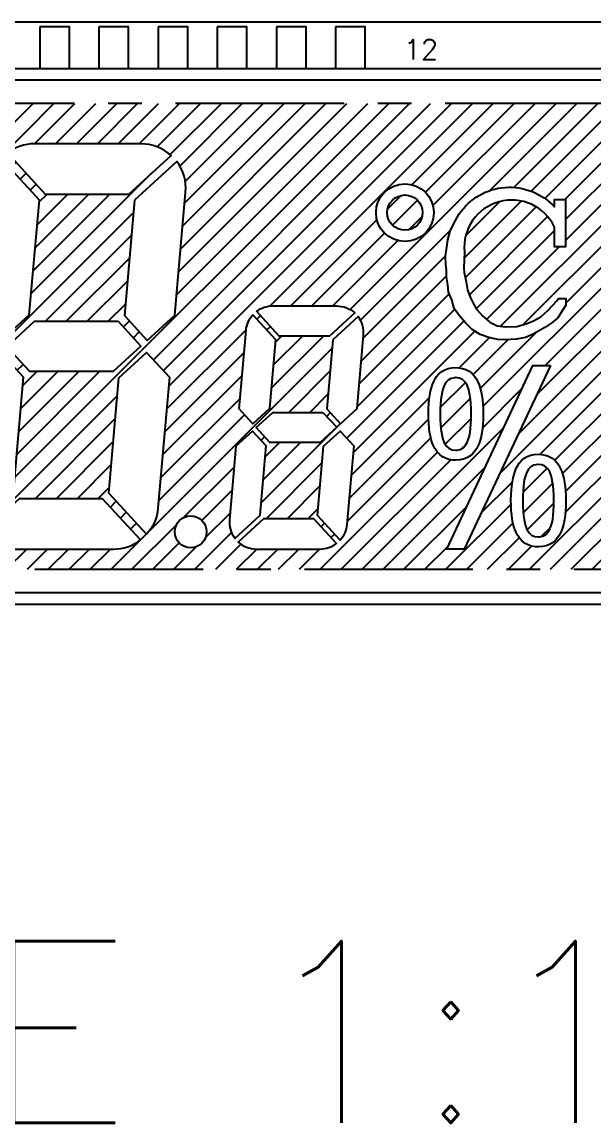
# Model space of a CAD drawing. Header units: millimetres. Extents: x 506 to 944, y -43 to 42.
# Drawn here: x 923.87 to 932.35, y -11.29 to 5.05 of the extents above; entities that cross this region are included whole.
import ezdxf
from ezdxf.enums import TextEntityAlignment as Align

# ---------------------------------------------------------------- set-up
doc = ezdxf.new("R2010")
doc.units = ezdxf.units.MM
doc.linetypes.add('CENTER', pattern=[2, 1.25, -0.25, 0.25, -0.25])
for name, color, linetype in [('DIM', 3, 'Continuous'), ('DWG', 7, 'Continuous'), ('SPEC', 2, 'Continuous')]:
    doc.layers.add(name, color=color, linetype=linetype)
doc.styles.add('romans', font='romans.shx')

# ---------------------------------------------------------------- blocks, each defined once
blk = doc.blocks.new('DWG')
at = {"layer": 'DWG'}
for points in [[(25.6345061028569, 19.7691124972078, 0.163400656128466), (24.47579569764002, 19.38005671462471), (26.09856709150517, 17.6091124972078), (29.68357681987209, 17.6091124972078), (31.49965630473025, 19.27324274367643, 0.18588348551804), (30.21192456205517, 19.76911249720803)], [(25.83314725025321, 17.36590002246629), (25.39995870895427, 12.41453233845959), (24.20922798386891, 11.32342865520445), (23.22976496704405, 12.39232497194931), (23.72181228252111, 18.01645152328342, -0.1634006561283721), (24.21037585638805, 19.136844239883)], [(29.92678929461408, 17.34369265595632), (29.49360075331424, 12.39232497194962), (30.47306377014002, 11.32342865520445), (31.66379449522401, 12.41453233845959), (32.12461838239096, 17.68177347113229, 0.1858834855176897), (31.74286877947179, 19.00782290242478)], [(43.34299892125046, 15.32938539954628), (43.38462068915896, 15.65125213892966), (43.48126198832006, 16.01732908495651), (43.63934679900149, 16.34687693019228), (43.86720368134775, 16.76280500206806, -0.4815460265106839), (47.95919418384437, 17.06128593666645), (47.95919418384392, 17.38010252374286), (48.42825443395441, 17.38010252374275), (48.42825443395441, 15.3496914137809), (47.95620103879355, 15.34969141378079), (47.95620103879355, 16.19349074543939, 0.8409474853924049), (44.09726027671104, 15.12656192006276), (44.06591333793585, 14.44935897347946), (44.08590669149817, 14.23793713440321), (44.16490251224786, 13.84790941023905), (44.23119238571189, 13.48582679808035), (44.35238220005886, 13.15455285311717), (44.47778791992005, 12.90085160028596), (44.60968054412524, 12.66543815277672), (44.88877938464702, 12.36215845812913), (45.17624082422935, 12.10812276733557), (45.5038131623578, 11.95770689778684), (45.87149639903282, 11.904225699725), (45.87818154879051, 11.904225699725), (46.34279945695243, 11.92428114899818), (46.74390844241589, 12.03458612000068), (47.05081794518992, 12.16759115817152), (47.37880840660227, 12.33785540569343), (47.68866581583825, 12.61982486099251), (48.05150155156707, 13.00662168053694), (48.13681282689186, 13.12242969459081), (48.43931827439565, 13.12242969459092), (48.43931827439565, 12.84020439991266), (48.3221347349031, 12.63627149327138), (48.10007763417661, 12.29570316515779), (47.84719318013777, 12.08480475968284), (47.54470778247878, 11.87802686407034), (47.04211827275867, 11.58933889752271), (46.71935693172327, 11.45765076597232), (46.32569384268254, 11.37902028451961), (45.83034823691469, 11.35608528762148), (45.52526574828926, 11.359360451208), (45.13443267317098, 11.44514318178918), (44.76373578765606, 11.57947357369338), (44.42885080672795, 11.79984782408556), (44.13360931302122, 12.07505893506507), (43.86277814517143, 12.39363498228559), (43.65502251398448, 12.69658318812392), (43.54506428334435, 13.07412690732681), (43.41136128819016, 13.39501409569758), (43.38253759314193, 13.71814211787253), (43.32656620665921, 14.0543553635961), (43.31993954854215, 14.3607070840259), (43.29370077747535, 14.57180022895821), (43.28382484411213, 14.94654975758138)], [(35.169659550304, 12.57567902765803, -0.1634006561279193), (35.86488579343404, 12.80911249720779), (38.611336868953, 12.80911249720779, -0.1858834855181981), (39.38397591455805, 12.511590645089), (38.29432822364424, 11.51311249720803), (36.14332238662337, 11.51311249720803)], [(35.9840704818721, 11.36718501236291), (35.72415735709319, 8.396364401958806), (35.00971892204234, 7.741702192005818), (34.42204111194678, 8.383039982052708), (34.7172695012332, 11.75751591285322, -0.1634006561283418), (35.0104076455541, 12.42975154281299)], [(38.44025570848908, 11.35386059245695), (38.18034258370926, 8.383039982052821), (38.76802039380527, 7.741702192005818), (39.48245882885521, 8.396364401958806), (39.7589531611552, 11.5567090815625, 0.1858834855178071), (39.52990339940425, 12.35233874033804)], [(22.99628989227585, 9.723692655956114), (22.53546600510936, 4.456451523283448, 0.1858834855183375), (22.91721560802807, 3.130402091990931), (24.73329509288578, 4.794532338459447), (25.16648363418608, 9.745900022466088), (24.18702061735894, 10.8147963392112)], [(31.43031942045627, 9.74590002246643), (30.93827210498011, 4.121773471132428, -0.1634006561283769), (30.44970853111181, 3.001380754532704), (28.82693713724711, 4.772324971949502), (29.26012567854605, 9.723692655956114), (30.45085640363004, 10.8147963392112)], [(34.00546173478597, 3.621515912853226, 0.1858834855178121), (34.23451149653783, 2.825886254077602), (35.3241591874521, 3.824364401958832), (35.58407231223191, 6.795185012362793), (34.99639450213635, 7.436522802409939), (34.28195606708596, 6.781860592456781)], [(39.04714539470797, 3.42070908156262, -0.1634006561283418), (38.75400725038799, 2.748473451602791), (37.78034441406908, 3.811039982052819), (38.04025753884798, 6.781860592456781), (38.75469597389929, 7.436522802409939), (39.34237378399393, 6.795185012363021)], [(24.97650756762823, 4.529112497207791), (23.16042808277007, 2.864982250739217, 0.1858834855180738), (24.44815982544606, 2.369112497207794), (29.02557828464296, 2.369112497207794, 0.16340065612822), (30.1842886898603, 2.758168279790993), (28.56151729599605, 4.529112497207791)], [(35.47008667229693, 3.665112497207815), (34.38043898138312, 2.666634349326728, 0.1858834855181197), (35.15307802698817, 2.369112497207794), (37.89952910250622, 2.369112497207794, 0.1634006561284133), (38.59475534563717, 2.602545966757788), (37.62109250931826, 3.665112497207815)]]:
    blk.add_lwpolyline(points, format="xyb", close=True, dxfattribs=at)
for points in [[(29.22818091206318, 12.14911249720791), (30.20764392888805, 11.08021618046291), (29.01691320380496, 9.989112497207685), (25.43190347543714, 9.989112497207685), (24.45244045861091, 11.05800881395291), (25.6431711836949, 12.14911249720791)], [(43.38980645304639, 10.11673486823489), (43.54580354659208, 10.14895165929349), (43.7170612253766, 10.16082100336698), (43.85101525135667, 10.15403852103927), (44.01040358606724, 10.12690859172645), (44.15622695612126, 10.07773559484812), (44.29018098210122, 10.00821515098491), (44.40887442284281, 9.918347260138006), (44.51569851951024, 9.804740681142249), (44.60726203093941, 9.672482275743818), (44.61574013384984, 9.657221690505736), (44.67508685422024, 9.541919490928336), (44.72595547168146, 9.414747947276823), (44.77173722739622, 9.274011438968415), (44.80904088020031, 9.119709966004137), (44.83956205067625, 8.955234769548184), (44.86499635940754, 8.777194608435678), (44.88195256522727, 8.587285103248774), (44.89212628871951, 8.38381063340583), (44.8955175298837, 8.16846681948877), (44.8955175298837, 8.146423751922242), (44.89212628871951, 7.929384317423484), (44.88025694464534, 7.727605468162636), (44.86330073882527, 7.537695962976073), (44.83786643009455, 7.361351422445097), (44.80564963903646, 7.1968762259892), (44.76665036564987, 7.045965994188492), (44.72256423051726, 6.906925106462296), (44.669999992474, 6.78144918339305), (44.6106532721036, 6.669538224979675), (44.54282844882277, 6.567800990057862), (44.43939559331898, 6.450803169898137), (44.32409339374169, 6.35415279672273), (44.19353060892547, 6.279545491114021), (44.05109848003565, 6.226981253071273), (43.89340576590757, 6.194764462012671), (43.72214808712283, 6.184590738520541), (43.58988968172537, 6.189677600266833), (43.42880572643242, 6.216807529579143), (43.28298235637908, 6.265980526457525), (43.14902833039901, 6.333805349738412), (43.03033488965684, 6.425368861168096), (42.92351079298942, 6.537279819581073), (42.83194728156036, 6.669538224979675), (42.82346917864993, 6.684798810218041), (42.76581807886123, 6.798405389213627), (42.71325384081888, 6.925576932865141), (42.66916770568605, 7.066313441172923), (42.63016843229946, 7.218919293555217), (42.59964726182272, 7.383394490011909), (42.5759085736745, 7.561434651124131), (42.55895236785432, 7.753039776893132), (42.54708302378015, 7.956514246735793), (42.54369178261663, 8.173553681234722), (42.54369178261663, 8.200683610547372), (42.54877864436207, 8.414331803882163), (42.56064798843602, 8.61611065314301), (42.57760419425699, 8.806020158329858), (42.60303850298692, 8.98236469886055), (42.63525529404558, 9.145144274734804), (42.67425456743217, 9.296054506535285), (42.7200363231467, 9.435095394261026), (42.77260056118917, 9.56226693791254), (42.83194728156036, 9.674177896326484), (42.89807648425926, 9.775915131247785), (42.99981371918068, 9.892912951407055), (43.11681153934035, 9.98956332458286), (43.24567870357419, 10.06417063019185)], [(47.78098705259526, 10.25125927456278), (44.08824344198217, 2.369112497207624), (43.33143607299235, 2.369112497207965), (47.02417968360692, 10.25125927456313)], [(43.20667943018759, 9.352009985741773), (43.16428891563669, 9.236707786163862), (43.13037650399633, 9.104449380766226), (43.10155095410198, 8.953539148965632), (43.07950788653557, 8.783977090763386), (43.06424730129731, 8.59576320615875), (43.05407357780564, 8.390593115734276), (43.05068233664133, 8.16846681948877), (43.05068233664133, 8.148119372504567), (43.05407357780564, 7.924297455677475), (43.06424730129731, 7.720822985834531), (43.08120350711806, 7.534304721811765), (43.10324657468368, 7.366438284191389), (43.13207212457871, 7.218919293555217), (43.16768015680088, 7.088356508739224), (43.20837505076929, 6.976445550325792), (43.22872249775412, 6.930663794611092), (43.31859038860125, 6.789927286303026), (43.4305013470148, 6.689885671963879), (43.56275975241238, 6.630538951592627), (43.7170612253766, 6.610191504608252), (43.76114736050943, 6.611887125190862), (43.91036197172787, 6.642408295666854), (44.03753351537966, 6.71362436011222), (44.14266199146482, 6.825535318525311), (44.22574739998402, 6.976445550325792), (44.23083426173014, 6.984923653235711), (44.27152915569854, 7.098530232231525), (44.30544156733902, 7.230788637629104), (44.33426711723348, 7.380003248847487), (44.35631018479967, 7.549565307049733), (44.37157077003792, 7.737779191654766), (44.38004887294846, 7.942949282079582), (44.3834401141122, 8.16846681948877), (44.3834401141122, 8.190509887055299), (44.38004887294846, 8.412636183300009), (44.36987514945622, 8.61611065314301), (44.35461456421785, 8.80262891716589), (44.33087587606963, 8.968799734203998), (44.30205032617528, 9.118014345422267), (44.26813791453492, 9.250272750820415), (44.22574739998402, 9.362183709234017), (44.20539995299964, 9.407965464948376), (44.11553206215228, 9.548701973256442), (44.00362110373931, 9.648743587595987), (43.87136269834116, 9.708090307966444), (43.7170612253766, 9.728437754950761), (43.6763663314083, 9.726742134369289), (43.52715172018998, 9.696220963892443), (43.40167579712056, 9.62500489944793), (43.29485170045245, 9.514789561616027), (43.21007067135133, 9.362183709234017)], [(38.02109067895799, 8.237112497207931), (38.608768489054, 7.595774707160928), (37.89433005400406, 6.941112497207683), (35.74332421698318, 6.941112497207683), (35.15564640688717, 7.582450287254915), (35.87008484193802, 8.237112497207931)], [(46.09597063003821, 4.690352465953055), (46.10783997411249, 4.892131315213902), (46.12479617993324, 5.082040820400465), (46.15023048866317, 5.258385360931442), (46.18244727972137, 5.421164936805695), (46.22144655310854, 5.572075168605892), (46.26722830882295, 5.711116056331633), (46.31979254686541, 5.838287599983431), (46.37913926723661, 5.950198558396863), (46.44526846993563, 6.051935793318222), (46.54700570485682, 6.168933613477947), (46.66400352501671, 6.265583986653752), (46.79287068925055, 6.34019129226246), (46.93699843872264, 6.392755530305266), (47.09299553226913, 6.424972321363924), (47.26425321105307, 6.436841665437811), (47.39820723703303, 6.430059183109876), (47.55759557174292, 6.402929253797396), (47.70341894179694, 6.353756256919013), (47.83737296777701, 6.284235813055517), (47.95606640851906, 6.194367922208613), (48.06289050518603, 6.080761343212856), (48.15445401661577, 5.948502937814766), (48.16293211952552, 5.933242352576684), (48.22227883989649, 5.817940152999284), (48.27314745735782, 5.69076860934743), (48.31892921307235, 5.550032101039363), (48.35623286587656, 5.395730628075086), (48.3867540363533, 5.231255431618791), (48.41218834508345, 5.053215270506342), (48.42914455090352, 4.863305765319723), (48.43931827439565, 4.659831295476266), (48.44270951556007, 4.444487481559321), (48.44270951556007, 4.422444413993134), (48.43931827439565, 4.205404979494432), (48.4274489303217, 4.003626130233584), (48.41049272450141, 3.813716625046681), (48.38505841577069, 3.637372084515988), (48.35284162471282, 3.47289688805958), (48.31384235132623, 3.32198665625944), (48.26975621619351, 3.182945768533187), (48.21719197815048, 3.057469845463999), (48.15784525778008, 2.945558887050055), (48.09002043449902, 2.843821652128469), (47.98658757899534, 2.726823831968744), (47.87128537941794, 2.630173458793678), (47.74072259460161, 2.555566153184685), (47.59829046571213, 2.50300191514188), (47.44059775158382, 2.470785124083221), (47.2693400727992, 2.460611400591489), (47.13708166740093, 2.46569826233727), (46.97599771210866, 2.492828191650034), (46.83017434205465, 2.542001188528417), (46.69622031607457, 2.609826011809304), (46.57752687533298, 2.701389523238532), (46.47070277866567, 2.813300481651964), (46.37913926723661, 2.945558887050055), (46.37066116432607, 2.960819472288478), (46.31301006453759, 3.074426051284235), (46.26044582649502, 3.201597594935748), (46.2163596913623, 3.342334103243815), (46.17736041797571, 3.494939955626108), (46.14683924749886, 3.659415152082516), (46.12310055935086, 3.837455313195022), (46.10614435353045, 4.029060438963739), (46.09427500945651, 4.232534908806457), (46.0908837682922, 4.449574343305613), (46.0908837682922, 4.47670427261798)], [(46.75387141586396, 5.628030647812665), (46.71148090131305, 5.512728448234469), (46.67756848967269, 5.380470042837175), (46.64874293977834, 5.229559811036466), (46.62669987221193, 5.059997752834278), (46.61143928697345, 4.871783868229642), (46.60126556348121, 4.666613777804884), (46.59787432231781, 4.444487481559321), (46.59787432231781, 4.424140034575004), (46.60126556348121, 4.200318117748139), (46.61143928697345, 3.996843647905138), (46.62839549279443, 3.810325383882258), (46.65043856036016, 3.642458946262281), (46.67926411025508, 3.494939955626108), (46.71487214247736, 3.364377170809831), (46.75556703644577, 3.25246621239674), (46.77591448343026, 3.206684456682041), (46.86578237427761, 3.065947948373918), (46.97769333269093, 2.965906334034429), (47.10995173808863, 2.906559613663518), (47.26425321105307, 2.886212166679144), (47.30833934618579, 2.887907787261469), (47.45755395740355, 2.918428957737746), (47.58472550105603, 2.989645022182771), (47.68985397714107, 3.10155598059626), (47.77293938566038, 3.25246621239674), (47.7780262474065, 3.260944315306659), (47.81872114137491, 3.374550894302416), (47.85263355301538, 3.506809299699768), (47.88145910290973, 3.656023910918037), (47.90350217047603, 3.825585969120624), (47.9187627557144, 4.013799853725317), (47.92724085862426, 4.218969944150473), (47.93063209978868, 4.444487481559321), (47.93063209978868, 4.46653054912619), (47.92724085862426, 4.688656845370559), (47.91706713513258, 4.892131315213902), (47.90180654989422, 5.078649579236782), (47.87806786174542, 5.244820396274548), (47.84924231185175, 5.394035007492931), (47.81532990021128, 5.526293412891306), (47.77293938566038, 5.638204371304454), (47.75259193867589, 5.683986127019324), (47.66272404782853, 5.824722635326935), (47.55081308941499, 5.924764249666822), (47.41855468401764, 5.984110970036994), (47.26425321105307, 6.004458417021254), (47.22355831708467, 6.002762796439896), (47.07434370586634, 5.972241625963392), (46.94886778279681, 5.901025561518537), (46.84204368612859, 5.790810223686918), (46.75726265702747, 5.638204371304454)]]:
    blk.add_lwpolyline(points, close=True, dxfattribs=at)
for centre, radius in [((41.53825699953177, 16.81429158455117), 1.239999955400563), ((41.53825699953177, 16.81429158455117), 0.757777750522615), ((32.34318826787421, 3.104822852626), 0.6839999999999999)]:
    blk.add_circle(centre, radius, dxfattribs=at)

msp = doc.modelspace()

# ---------------------------------------------------------------- hatches: boundary and pattern name
at = {"layer": 'DIM'}
h = msp.add_hatch(dxfattribs=at)
h.set_pattern_fill('ANSI31', color=4, scale=0.06912062405595161, style=0)
h.set_pattern_definition([(45, (732.9637473972089, 1.163819329656292), (-0.1551802268176448, 0.1551802268176448), [])])
edge = h.paths.add_edge_path()
edge.add_line((916.0564850867504, -3.069380722414621), (932.6454348601787, -3.069380722414621))
edge.add_arc((932.6454348587787, -2.723777600734792), 0.3456031216798294, 270.0000002321077, 359.9999997678875)
edge.add_line((932.9910379804585, -2.723777602134874), (932.9910379804585, 3.497078562900811))
edge.add_arc((932.6454348587787, 3.497078561500729), 0.345603121679801, 2.321124280991657e-07, 89.99999976789229)
edge.add_line((932.6454348601787, 3.842681683180558), (916.0564850867504, 3.842681683180558))
edge.add_arc((916.0564850881505, 3.497078561500729), 0.3456031216798294, 90.00000023210771, 179.9999997678876)
edge.add_line((915.7108819664707, 3.497078562900811), (915.7108819664707, -2.723777602134874))
edge.add_arc((916.0564850881505, -2.723777600734792), 0.345603121679801, 180.0000002321124, 269.9999997678923)
edge = h.paths.add_edge_path(flags=16)
edge.add_arc((927.5874937247391, 0.4409490496521334), 0.3981347945631064, 90.00000000003268, 127.12062100883949, ccw=False)
edge.add_line((927.5874937247389, 0.8390838442152138), (928.536675786134, 0.8390838442152138))
edge.add_arc((928.5366757861342, 0.44094904965334), 0.3981347945618738, 47.879378991096075, 90.00000000003268, ccw=False)
edge.add_line((928.8037022511451, 0.7362593637715467), (928.4271166091596, 0.3911822003327288))
edge.add_line((928.4271166091596, 0.3911822003327288), (927.6837222801452, 0.3911822003327288))
edge.add_line((927.6837222801452, 0.3911822003327288), (927.3472213658127, 0.758408508761085))
edge = h.paths.add_edge_path(flags=16)
edge.add_line((928.4775496032565, 0.3361442451402628), (928.387722816331, -0.6905806276068209))
edge.add_line((928.387722816331, -0.6905806276068209), (928.5908261012194, -0.9122289690003895))
edge.add_line((928.5908261012194, -0.9122289690003895), (928.8377382536204, -0.685975666511395))
edge.add_line((928.8377382536204, -0.685975666511395), (928.933295557603, 0.4062493159191747))
edge.add_arc((928.5366757861339, 0.4409490496530946), 0.3981347945625937, 354.9999999999811, 397.1206210088275)
edge.add_line((928.8541352452424, 0.6812214085791206), (928.4775496032565, 0.3361442451402628))
edge = h.paths.add_edge_path(flags=16)
edge.add_arc((928.2906728010107, -2.370877936943478), 0.3981347945620969, 317.8793789911492, 355.0000000000474, ccw=False)
edge.add_line((928.5859831151294, -2.637904401954241), (928.2494822007972, -2.270678093525875))
edge.add_line((928.2494822007972, -2.270678093525875), (928.3393089877223, -1.243953220778851))
edge.add_line((928.3393089877223, -1.243953220778851), (928.5862211401239, -1.017699918289797))
edge.add_line((928.5862211401239, -1.017699918289797), (928.7893244250117, -1.239348259683336))
edge.add_line((928.7893244250117, -1.239348259683336), (928.6872925724794, -2.405577670676895))
edge = h.paths.add_edge_path(flags=16)
edge.add_arc((921.6939371131647, 2.580923570425523), 0.6635579909368094, 47.879378991103295, 90.00000000000978, ccw=False)
edge.add_line((922.1389812215164, 3.073107427289577), (921.5113384848734, 2.497978821558056))
edge.add_line((921.5113384848734, 2.497978821558056), (920.2723479365164, 2.497978821558056))
edge.add_line((920.2723479365164, 2.497978821558056), (919.711513079296, 3.110022668938735))
edge.add_arc((920.1119670108393, 2.580923570425987), 0.6635579909363681, 89.99999999998039, 127.12062100890569, ccw=False)
edge.add_line((920.1119670108395, 3.244481561362332), (921.6939371131646, 3.244481561362332))
h.paths.add_polyline_path([(921.3539522381719, 0.6109857848306142), (921.6924577129854, 0.2415718825080022), (921.2809374589837, -0.1355169549737409), (920.0419469106264, -0.1355169549737409), (919.7034414358127, 0.2338969473489492), (920.114961689815, 0.6109857848306142)], flags=16)
edge = h.paths.add_edge_path(flags=16)
edge.add_line((919.884560663925, -2.022509991701183), (919.256917927282, -2.597638597432645))
edge.add_arc((919.7019620356341, -2.105454740567531), 0.663557990937918, 227.8793789911356, 269.9999999999706)
edge.add_line((919.7019620356338, -2.769012731505459), (921.2839321379588, -2.769012731505459))
edge.add_arc((921.2839321379588, -2.1054547405684), 0.663557990937059, 270, 307.1206210088862)
edge.add_line((921.6843860695024, -2.634553839081823), (921.1235512122819, -2.022509991701183))
edge.add_line((921.1235512122819, -2.022509991701183), (919.884560663925, -2.022509991701183))
edge = h.paths.add_edge_path(flags=16)
edge.add_line((919.20019125649, -0.2272468802944418), (919.0409290831861, -2.047621851012002))
edge.add_arc((919.701962035634, -2.105454740568869), 0.6635579909370434, 174.9999999999476, 217.120621008829)
edge.add_line((919.1728629371202, -2.505908672111895), (919.8005056737632, -1.930780066380453))
edge.add_line((919.8005056737632, -1.930780066380453), (919.9502169853055, -0.2195719451353986))
edge.add_line((919.9502169853055, -0.2195719451353986), (919.6117115104922, 0.1498419571872525))
edge.add_line((919.6117115104922, 0.1498419571872525), (919.20019125649, -0.2272468802944418))
edge = h.paths.add_edge_path(flags=0)
edge.add_arc((917.2390182290442, -2.164483639234875), 0.4811526326009248, 221.2173545533336, 244.6922528720801)
edge.add_arc((917.2082999652278, -2.229445893113993), 0.4092937002337594, 244.6922528720574, 295.3077471279402)
edge.add_arc((917.1775817014094, -2.164483639232345), 0.4811526326040841, 295.3077471279972, 318.7826454466057)
edge.add_arc((917.1296523830484, -2.122499042527754), 0.5448701805716119, 318.7826454465407, 340.0572924778429)
edge.add_arc((917.0545136617857, -2.095235841392541), 0.6248020863986289, 340.057292478155, 355.0413477809053)
edge.add_arc((914.509734452156, -2.989265106494482), 3.276746352520347, 14.85412625096747, 34.45547626693372)
edge.add_arc((919.9181927731009, -3.011944761053919), 3.293468000767156, 145.2651567523465, 164.8195887367186)
edge.add_arc((917.3620862686487, -2.095235841269274), 0.6248020864209528, 184.984242263769, 199.9427075331721)
edge.add_arc((917.2869475474088, -2.122499042526176), 0.5448701805738929, 199.9427075222976, 221.2173545534785)
edge = h.paths.add_edge_path(flags=0)
edge.add_arc((917.2082443593247, -2.174134523119246), 0.399300131025814, 152.9137770803244, 355.9132179191973)
edge.add_arc((917.2543684213363, -3.747691932140799), 1.584724673656881, 77.16042233780425, 89.38854474530895)
edge.add_arc((917.225255440639, -1.677509792046588), 0.4877241522613288, 220.2008866006637, 275.4148442038295, ccw=False)
edge = h.paths.add_edge_path(flags=16)
edge.add_arc((917.2390182290433, -2.164483639236529), 0.535181304081427, 221.2173545532824, 244.6922528721015)
edge.add_arc((917.2082999652279, -2.229445893114592), 0.4633223717156625, 244.6922528720262, 295.3077471279738)
edge.add_arc((917.1775817014124, -2.164483639235886), 0.535181304082078, 295.30774712788, 318.7826454466899)
edge.add_arc((917.129652383046, -2.122499042525937), 0.5988988520571761, 318.7826454465732, 340.0572924777596)
edge.add_arc((917.0545136617781, -2.095235841380375), 0.6788307578926569, 340.0572924773862, 355.8439193156289)
edge.add_arc((914.5125434369127, -2.987828139795937), 3.327668585998861, 14.68171207019421, 35.77976953204681)
edge.add_arc((919.9159604503596, -3.012620145999123), 3.345568846778224, 143.9172255522542, 164.95746972)
edge.add_arc((917.3620862686726, -2.095235841399474), 0.6788307578812244, 184.1468954076742, 199.9427075212489)
edge.add_arc((917.2869475474063, -2.122499042527813), 0.5988988520532236, 199.9427075221867, 221.2173545535212)
edge = h.paths.add_edge_path(flags=0)
edge.add_line((916.9991319121935, 1.332521091881471), (916.9991319121905, 0.4254813734199274))
edge.add_arc((917.1180698328976, 0.1565945188115861), 0.2940176347828564, 113.8614577413261, 426.4498598930141)
edge.add_line((917.2355450035948, 0.4261236523630503), (917.2355450035917, 1.332521091881471))
edge.add_line((917.2355450035917, 1.332521091881471), (916.9991319121935, 1.332521091881471))
edge = h.paths.add_edge_path(flags=0)
edge.add_line((917.345261692141, 1.485499733338784), (917.3431225006976, 1.500367949776819))
edge.add_line((917.3431225006976, 1.500367949776819), (917.3395679032197, 1.515068539146417))
edge.add_line((917.3395679032197, 1.515068539146417), (917.3346144151602, 1.529517053650433))
edge.add_line((917.3346144151602, 1.529517053650433), (917.3282859161965, 1.543628620367229))
edge.add_line((917.3282859161965, 1.543628620367229), (917.3206141909701, 1.557318268012084))
edge.add_line((917.3206141909701, 1.557318268012084), (917.3116393876493, 1.570501507746571))
edge.add_line((917.3116393876493, 1.570501507746571), (917.3014103118392, 1.583095108321922))
edge.add_line((917.3014103118392, 1.583095108321922), (917.2899845127895, 1.595017985970719))
edge.add_line((917.2899845127895, 1.595017985970719), (917.2774281556501, 1.60619213076454))
edge.add_line((917.2774281556501, 1.60619213076454), (917.2638157000224, 1.616543505982037))
edge.add_line((917.2638157000224, 1.616543505982037), (917.2492294189547, 1.626002877465289))
edge.add_line((917.2492294189547, 1.626002877465289), (917.2337587961364, 1.634506549246893))
edge.add_line((917.2337587961364, 1.634506549246893), (917.2174998358312, 1.641996996842172))
edge.add_line((917.2174998358312, 1.641996996842172), (917.2005543136628, 1.648423399512519))
edge.add_line((917.2005543136628, 1.648423399512519), (917.1830289892563, 1.653742078202798))
edge.add_line((917.1830289892563, 1.653742078202798), (917.1650347953577, 1.657916847944749))
edge.add_line((917.1650347953577, 1.657916847944749), (917.1466860130905, 1.6609192934794))
edge.add_line((917.1466860130905, 1.6609192934794), (917.1280994393427, 1.662728975728156))
edge.add_line((917.1280994393427, 1.662728975728156), (917.1093935499076, 1.663333575082625))
edge.add_line((917.1093935499076, 1.663333575082625), (917.0906876604722, 1.662728975728156))
edge.add_line((917.0906876604722, 1.662728975728156), (917.0721010867247, 1.6609192934794))
edge.add_line((917.0721010867247, 1.6609192934794), (917.0537523044577, 1.657916847944749))
edge.add_line((917.0537523044577, 1.657916847944749), (917.0357581105591, 1.653742078202759))
edge.add_line((917.0357581105591, 1.653742078202759), (917.0182327861526, 1.648423399512519))
edge.add_line((917.0182327861526, 1.648423399512519), (917.0012872639837, 1.641996996842114))
edge.add_line((917.0012872639837, 1.641996996842114), (916.9850283036786, 1.634506549246864))
edge.add_line((916.9850283036786, 1.634506549246864), (916.9695576808596, 1.626002877464758))
edge.add_line((916.9695576808596, 1.626002877464758), (916.9549713997935, 1.616543505982557))
edge.add_line((916.9549713997935, 1.616543505982557), (916.941358944165, 1.606192130764579))
edge.add_line((916.941358944165, 1.606192130764579), (916.9288025870259, 1.595017985970649))
edge.add_line((916.9288025870259, 1.595017985970649), (916.9173767879757, 1.583095108321539))
edge.add_line((916.9173767879757, 1.583095108321539), (916.9071477121661, 1.570501507746886))
edge.add_line((916.9071477121661, 1.570501507746886), (916.8981729088445, 1.557318268010984))
edge.add_line((916.8981729088445, 1.557318268010984), (916.8905011836192, 1.543628620368201))
edge.add_line((916.8905011836192, 1.543628620368201), (916.8841726846551, 1.529517053650462))
edge.add_line((916.8841726846551, 1.529517053650462), (916.8792191965953, 1.515068539146319))
edge.add_line((916.8792191965953, 1.515068539146319), (916.8756645991175, 1.500367949776819))
edge.add_line((916.8756645991175, 1.500367949776819), (916.8735254076742, 1.485499733338715))
edge.add_line((916.8735254076742, 1.485499733338715), (916.8727994661557, 1.470300400391729))
edge.add_line((916.8727994661557, 1.470300400391729), (916.8727994661529, 0.4561764422502783))
edge.add_arc((917.1203685372468, 0.1335219365848003), 0.4066895314469685, 127.4986097012357, 416.3051348892589)
edge.add_line((917.3459876336593, 0.4718891902050313), (917.3459876336597, 1.470300400391827))
edge.add_line((917.3459876336597, 1.470300400391827), (917.345261692141, 1.485499733338784))
h.paths.add_polyline_path([(917.4716393798494, 3.243517919517982), (917.0577855565599, 2.79007902141162), (917.0577855565599, 2.282160938146796), (916.9366263070183, 2.282160938146796), (916.9366263070183, 2.790006719905268), (916.5227544083522, 3.243517919517982)], flags=16)
h.paths.add_polyline_path([(916.6218978491602, 3.186092447968529), (916.9366263070183, 2.838087221737069), (916.9366263070183, 3.186092447968529)], flags=0)
edge = h.paths.add_edge_path(flags=16)
edge.add_line((917.1995864751935, 1.711178981610731), (917.1775293503453, 1.716571582698725))
edge.add_line((917.1775293503453, 1.716571582698725), (917.1550521456297, 1.720447365704872))
edge.add_line((917.1550521456297, 1.720447365704872), (917.1322934404888, 1.722782435138051))
edge.add_line((917.1322934404888, 1.722782435138051), (917.1093935499076, 1.723562394518749))
edge.add_line((917.1093935499076, 1.723562394518749), (917.0864936593263, 1.722782435138051))
edge.add_line((917.0864936593263, 1.722782435138051), (917.0637349541853, 1.720447365704872))
edge.add_line((917.0637349541853, 1.720447365704872), (917.0412577494701, 1.716571582698725))
edge.add_line((917.0412577494701, 1.716571582698725), (917.0192006246218, 1.711178981610731))
edge.add_line((917.0192006246218, 1.711178981610731), (916.9976995691502, 1.704302809619785))
edge.add_line((916.9976995691502, 1.704302809619785), (916.9768871442121, 1.695985460612793))
edge.add_line((916.9768871442121, 1.695985460612793), (916.9568916653276, 1.68627821381214))
edge.add_line((916.9568916653276, 1.68627821381214), (916.937836411274, 1.675240917622401))
edge.add_line((916.937836411274, 1.675240917622401), (916.9198388640285, 1.662941620644789))
edge.add_line((916.9198388640285, 1.662941620644789), (916.9030099844546, 1.649456152135164))
edge.add_line((916.9030099844546, 1.649456152135164), (916.8874535281915, 1.634867654491239))
edge.add_line((916.8874535281915, 1.634867654491239), (916.8732654059644, 1.619266070652134))
edge.add_line((916.8732654059644, 1.619266070652134), (916.8605330922658, 1.602747589570292))
edge.add_line((916.8605330922658, 1.602747589570292), (916.8493350860424, 1.585414053174535))
edge.add_line((916.8493350860424, 1.585414053174535), (916.8397404267276, 1.56737232848078))
edge.add_line((916.8397404267276, 1.56737232848078), (916.8318082685855, 1.548733648721141))
edge.add_line((916.8318082685855, 1.548733648721141), (916.8255875160095, 1.529612927554377))
edge.add_line((916.8255875160095, 1.529612927554377), (916.8211165220075, 1.510128050584809))
edge.add_line((916.8211165220075, 1.510128050584809), (916.8184228517445, 1.490399148558256))
edge.add_line((916.8184228517445, 1.490399148558256), (916.817523112593, 1.47054785671623))
edge.add_line((916.817523112593, 1.47054785671623), (916.8175231125947, 0.4821542181175245))
edge.add_arc((917.1180698328999, 0.1334037424735704), 0.4603859525963966, 130.7541563509766, 412.0391155654845)
edge.add_line((917.4012639872221, 0.496386243850508), (917.4012639872224, 1.47054785671623))
edge.add_line((917.4012639872224, 1.47054785671623), (917.4003642480709, 1.490399148558256))
edge.add_line((917.4003642480709, 1.490399148558256), (917.3976705778078, 1.510128050584809))
edge.add_line((917.3976705778078, 1.510128050584809), (917.3931995838059, 1.529612927554377))
edge.add_line((917.3931995838059, 1.529612927554377), (917.3869788312297, 1.548733648721141))
edge.add_line((917.3869788312297, 1.548733648721141), (917.3790466730877, 1.56737232848078))
edge.add_line((917.3790466730877, 1.56737232848078), (917.3694520137725, 1.585414053174574))
edge.add_line((917.3694520137725, 1.585414053174574), (917.3582540075496, 1.602747589570292))
edge.add_line((917.3582540075496, 1.602747589570292), (917.345521693851, 1.619266070652134))
edge.add_line((917.345521693851, 1.619266070652134), (917.3313335716239, 1.634867654491239))
edge.add_line((917.3313335716239, 1.634867654491239), (917.3157771153608, 1.649456152135164))
edge.add_line((917.3157771153608, 1.649456152135164), (917.2989482357868, 1.662941620644789))
edge.add_line((917.2989482357868, 1.662941620644789), (917.280950688541, 1.675240917622401))
edge.add_line((917.280950688541, 1.675240917622401), (917.2618954344874, 1.68627821381214))
edge.add_line((917.2618954344874, 1.68627821381214), (917.2418999556032, 1.695985460612793))
edge.add_line((917.2418999556032, 1.695985460612793), (917.2210875306652, 1.704302809619785))
edge.add_line((917.2210875306652, 1.704302809619785), (917.1995864751935, 1.711178981610731))
h.paths.add_polyline_path([(917.4680194231167, 1.058410604395764), (917.4680194231167, 1.103318864349803), (917.6325730119515, 1.103318864349803), (917.6325730119515, 1.058410604395764)], flags=16)
h.paths.add_polyline_path([(917.4680194231167, 0.9374495122978503), (917.4680194231167, 0.9823577722518904), (917.6325730119515, 0.9823577722518904), (917.6325730119515, 0.9374495122978503)], flags=16)
h.paths.add_polyline_path([(917.4680194231167, 0.8164884201999367), (917.4680194231167, 0.8613966801539767), (917.6325730119515, 0.8613966801539767), (917.6325730119515, 0.8164884201999367)], flags=16)
h.paths.add_polyline_path([(917.4680194231167, 0.695527328102024), (917.4680194231167, 0.7404355880560631), (917.6325730119515, 0.7404355880560631), (917.6325730119515, 0.695527328102024)], flags=16)
h.paths.add_polyline_path([(917.5746645077886, 2.9559883846418), (917.5746645077886, 2.29912919795696), (917.6905728604196, 2.29912919795696), (917.6905728604196, 2.9559883846418)], flags=16)
h.paths.add_polyline_path([(917.2611471001647, 2.737253733214454), (917.2611471001647, 2.287809493343208), (917.3770102643543, 2.287809493343208), (917.3770102643543, 2.737253733214454)], flags=16)
h.paths.add_polyline_path([(918.201744511478, 3.416368227373296), (918.201744511478, 2.299716647697356), (918.3176528641092, 2.299716647697356), (918.3176528641092, 3.416368227373296)], flags=16)
h.paths.add_polyline_path([(917.8881819154124, 3.126439186249909), (917.8881819154124, 2.295694876397574), (918.0040902680435, 2.295694876397574), (918.0040902680435, 3.126439186249909)], flags=16)
h.paths.add_polyline_path([(917.0577855565599, 3.186092447968529), (917.0577855565599, 2.838123372490432), (917.3724959390411, 3.186092447968529)], flags=0)
h.paths.add_polyline_path([(917.4680194231167, 0.5745662360041006), (917.4680194231167, 0.6194744959581504), (917.6325730119515, 0.6194744959581504), (917.6325730119515, 0.5745662360041006)], flags=16)
edge = h.paths.add_edge_path(flags=16)
edge.add_line((920.1806180111956, 2.413923831396428), (920.0309066996532, 0.7027157101513541))
edge.add_line((920.0309066996532, 0.7027157101513541), (919.6193864456512, 0.3256268726696403))
edge.add_line((919.6193864456512, 0.3256268726696403), (919.2808809708375, 0.6950407749922025))
edge.add_line((919.2808809708375, 0.6950407749922025), (919.4509340583913, 2.638756459981508))
edge.add_arc((920.1119670108386, 2.580923570425414), 0.6635579909364097, 137.8793789910785, 175.0000000000098, ccw=False)
edge.add_line((919.619783153975, 3.025967678777038), (920.1806180111956, 2.413923831396428))
edge = h.paths.add_edge_path(flags=16)
edge.add_line((927.6286843249527, 0.3407492062356789), (927.5388575380274, -0.685975666511395))
edge.add_line((927.5388575380274, -0.685975666511395), (927.291945385626, -0.9122289690003895))
edge.add_line((927.291945385626, -0.9122289690003895), (927.0888421007378, -0.69058062760686))
edge.add_line((927.0888421007378, -0.69058062760686), (927.1908739532704, 0.4756487833867382))
edge.add_arc((927.587493724739, 0.4409490496528027), 0.398134794562142, 137.8793789910632, 174.9999999999732, ccw=False)
edge.add_line((927.2921834106207, 0.7079755146640645), (927.6286843249527, 0.3407492062356789))
edge = h.paths.add_edge_path(flags=16)
edge.add_line((922.1150181779608, -0.2195719451352809), (921.9449650904066, -2.163287630124546))
edge.add_arc((921.2839321379578, -2.105454740568109), 0.6635579909380253, 317.8793789911587, 354.99999999999227, ccw=False)
edge.add_line((921.7761159948232, -2.550498848920125), (921.2152811376027, -1.938455001539486))
edge.add_line((921.2152811376027, -1.938455001539486), (921.364992449145, -0.2272468802944418))
edge.add_line((921.364992449145, -0.2272468802944418), (921.7765127031471, 0.1498419571872525))
edge.add_line((921.7765127031471, 0.1498419571872525), (922.1150181779608, -0.2195719451352809))
edge = h.paths.add_edge_path(flags=16)
edge.add_line((923.1400668276793, -0.2272468802944418), (922.9808046543751, -2.047621851012002))
edge.add_arc((923.6418376068218, -2.105454740568952), 0.663557990935918, 174.9999999999319, 217.1206210088943)
edge.add_line((923.1127385083093, -2.505908672111895), (923.7403812449522, -1.930780066380453))
edge.add_line((923.7403812449522, -1.930780066380453), (923.8900925564951, -0.2195719451353986))
edge.add_line((923.8900925564951, -0.2195719451353986), (923.551587081681, 0.1498419571872525))
edge.add_line((923.551587081681, 0.1498419571872525), (923.1400668276793, -0.2272468802944418))
edge = h.paths.add_edge_path(flags=16)
edge.add_line((926.0548937491501, -0.2195719451352809), (925.8848406615963, -2.163287630124546))
edge.add_arc((925.2238077091484, -2.105454740568005), 0.6635579909370151, 317.87937899106646, 354.99999999997556, ccw=False)
edge.add_line((925.7159915660123, -2.550498848920125), (925.155156708792, -1.938455001539486))
edge.add_line((925.155156708792, -1.938455001539486), (925.3048680203343, -0.2272468802944418))
edge.add_line((925.3048680203343, -0.2272468802944418), (925.7163882743363, 0.1498419571872525))
edge.add_line((925.7163882743363, 0.1498419571872525), (926.0548937491501, -0.2195719451352809))
edge = h.paths.add_edge_path(flags=16)
edge.add_line((923.8244362351143, -2.022509991701183), (923.1967934984712, -2.597638597432645))
edge.add_arc((923.6418376068231, -2.105454740568177), 0.6635579909372863, 227.8793789911127, 270.0000000000196)
edge.add_line((923.6418376068233, -2.769012731505459), (925.2238077091479, -2.769012731505459))
edge.add_arc((925.2238077091479, -2.105454740567879), 0.66355799093758, 270, 307.1206210088747)
edge.add_line((925.6242616406917, -2.634553839081823), (925.0634267834714, -2.022509991701183))
edge.add_line((925.0634267834714, -2.022509991701183), (923.8244362351143, -2.022509991701183))
edge = h.paths.add_edge_path(flags=16)
edge.add_line((927.4510499165903, -2.321111087622886), (927.0744642746048, -2.666188251061743))
edge.add_arc((927.3414907396158, -2.370877936943552), 0.398134794561902, 227.8793789910825, 270)
edge.add_line((927.3414907396158, -2.769012731505459), (928.2906728010106, -2.769012731505459))
edge.add_arc((928.2906728010108, -2.370877936943142), 0.398134794562317, 269.9999999999673, 307.1206210088865)
edge.add_line((928.530945159937, -2.688337396051252), (928.1944442456047, -2.321111087622886))
edge.add_line((928.1944442456047, -2.321111087622886), (927.4510499165903, -2.321111087622886))
edge = h.paths.add_edge_path(flags=16)
edge.add_arc((927.3414907396161, -2.370877936943014), 0.3981347945626827, 175.0000000000224, 217.1206210088725)
edge.add_line((927.0240312805076, -2.611150295869346), (927.4006169224932, -2.26607313243044))
edge.add_line((927.4006169224932, -2.26607313243044), (927.4904437094189, -1.239348259683415))
edge.add_line((927.4904437094189, -1.239348259683415), (927.2873404245306, -1.017699918289797))
edge.add_line((927.2873404245306, -1.017699918289797), (927.0404282721294, -1.243953220778851))
edge.add_line((927.0404282721294, -1.243953220778851), (926.9448709681469, -2.336178203209371))
h.paths.add_polyline_path([(928.3326848611384, -0.7410136217037917), (928.5357881460268, -0.9626619630973607), (928.2888759936258, -1.188915265586444), (927.5454816646113, -1.188915265586444), (927.342378379723, -0.9672669241927965), (927.5892905321243, -0.7410136217037917)], flags=16)
edge = h.paths.add_edge_path(flags=16)
edge.add_arc((926.370384071224, -2.514748937050798), 0.2363925342713545, 0, 360)
edge = h.paths.add_edge_path(flags=16)
edge.add_arc((924.0518425820284, 2.580923570426058), 0.6635579909362743, 89.99999999997054, 127.1206210089015)
edge.add_line((923.6513886504852, 3.110022668938735), (924.2122235077057, 2.497978821558056))
edge.add_line((924.2122235077057, 2.497978821558056), (925.4512140560626, 2.497978821558056))
edge.add_line((925.4512140560626, 2.497978821558056), (926.0788567927057, 3.073107427289537))
edge.add_arc((925.6338126843538, 2.58092357042543), 0.6635579909370191, 47.87937899109186, 89.9999999999902)
edge.add_line((925.6338126843539, 3.244481561362411), (924.0518425820287, 3.244481561362332))
h.paths.add_polyline_path([(925.2938278093612, 0.6109857848306142), (925.6323332841745, 0.2415718825080022), (925.2208130301728, -0.1355169549737409), (923.9818224818156, -0.1355169549737409), (923.6433170070019, 0.2338969473489492), (924.0548372610039, 0.6109857848306142)], flags=16)
edge = h.paths.add_edge_path(flags=16)
edge.add_line((922.2230362116782, 2.981377501968807), (921.5953934750348, 2.406248896237384))
edge.add_line((921.5953934750348, 2.406248896237384), (921.4456821634925, 0.6950407749923109))
edge.add_line((921.4456821634925, 0.6950407749923109), (921.7841876383061, 0.3256268726696403))
edge.add_line((921.7841876383061, 0.3256268726696403), (922.1957078923081, 0.7027157101513541))
edge.add_line((922.1957078923081, 0.7027157101513541), (922.3549700656124, 2.523090680868925))
edge.add_arc((921.6939371131634, 2.580923570425186), 0.6635579909381232, 355.0000000000082, 397.1206210088225)
edge = h.paths.add_edge_path(flags=16)
edge.add_line((924.1204935823848, 2.413923831396428), (923.9707822708425, 0.7027157101513541))
edge.add_line((923.9707822708425, 0.7027157101513541), (923.5592620168401, 0.3256268726696403))
edge.add_line((923.5592620168401, 0.3256268726696403), (923.2207565420267, 0.6950407749922025))
edge.add_line((923.2207565420267, 0.6950407749922025), (923.3908096295809, 2.638756459981508))
edge.add_arc((924.0518425820284, 2.580923570425612), 0.663557990936619, 137.8793789911175, 175.0000000000285, ccw=False)
edge.add_line((923.5596587251644, 3.025967678777038), (924.1204935823848, 2.413923831396428))
edge = h.paths.add_edge_path(flags=16)
edge.add_line((925.5352690462244, 2.406248896237384), (925.3855577346817, 0.6950407749923109))
edge.add_line((925.3855577346817, 0.6950407749923109), (925.7240632094954, 0.3256268726696403))
edge.add_line((925.7240632094954, 0.3256268726696403), (926.1355834634974, 0.7027157101513541))
edge.add_line((926.1355834634974, 0.7027157101513541), (926.2948456368017, 2.523090680868925))
edge.add_arc((925.6338126843527, 2.580923570424934), 0.6635579909381012, 355.0000000000299, 397.1206210088517)
edge.add_line((926.1629117828672, 2.981377501968807), (925.5352690462244, 2.406248896237384))
h.paths.add_polyline_path([(930.124840514051, -0.3557015708744302), (930.110190219952, -0.3955503708236758), (930.0984699846728, -0.4412592884123239), (930.0885077846856, -0.4934143354047511), (930.0808896317541, -0.552015511800505), (930.0756155258784, -0.6170628175998414), (930.0720994552948, -0.6879702410386197), (930.0709274317668, -0.7647377821172525), (930.0709274317668, -0.7717699232847202), (930.0720994552948, -0.8491234761271595), (930.0756155258784, -0.9194448878021508), (930.0814756435182, -0.9839061818375825), (930.0890937964493, -1.041921346469432), (930.0990559964368, -1.092904369933813), (930.1113622434799, -1.138027275758635), (930.1254265258149, -1.176704052179815), (930.1324586669825, -1.192526369806701), (930.1635172904722, -1.241165346215247), (930.2021940668934, -1.27574004028868), (930.247902984482, -1.296250452027355), (930.3012300550023, -1.303282593194882), (930.3164663608653, -1.302696581430722), (930.3680353960937, -1.292148369679628), (930.4119862783906, -1.267535875593266), (930.4483190077558, -1.228859099172203), (930.4770335841898, -1.176704052179815), (930.4787916194816, -1.173773993360094), (930.4928559018166, -1.134511205174832), (930.5045761370958, -1.088802287586204), (930.5145383370831, -1.0372332523578), (930.5221564900145, -0.9786320759620453), (930.5274305958901, -0.9135847701625717), (930.5303606547101, -0.8426773467236752), (930.5315326782379, -0.7647377821172525), (930.5315326782379, -0.7571196291857225), (930.5303606547101, -0.680352088107365), (930.5268445841263, -0.6100306764323542), (930.5215704782506, -0.545569382396883), (930.5133663135553, -0.4881402295290767), (930.503404113568, -0.4365711943007113), (930.4916838782889, -0.3908622767118866), (930.4770335841898, -0.3521855002906475), (930.4700014430223, -0.3363631826638795), (930.4389428195325, -0.2877242062553336), (930.4002660431114, -0.2531495121817624), (930.3545571255227, -0.2326391004433623), (930.3012300550023, -0.2256069592758556), (930.2871657726674, -0.2261929710396231), (930.235596737439, -0.2367411827910111), (930.1922318669062, -0.2613536768770794), (930.1553131257767, -0.2994444415344728), (930.1260125375788, -0.3521855002906475)], flags=0)
h.paths.add_polyline_path([(930.1881297845586, -0.09141026532923924), (930.2420428668424, -0.08027604181398562), (930.3012300550023, -0.07617395946651362), (930.347524984355, -0.07851800652221197), (930.4026100901672, -0.08789419474569193), (930.4530071018676, -0.1048885359003484), (930.4993020312203, -0.1289150182227083), (930.5403228546974, -0.1599736417123587), (930.5772415958266, -0.199236429897601), (930.6088862310803, -0.2449453474865244), (930.6118162899003, -0.2502194533621007), (930.6323267016386, -0.2900682533111691), (930.6499070545575, -0.3340191356079258), (930.6657293721845, -0.3826581120165895), (930.6786216309914, -0.4359851825368066), (930.6891698427424, -0.4928283236406101), (930.6979600192021, -0.5543595588562029), (930.7038201368415, -0.6199928764195821), (930.7073362074253, -0.6903142880945734), (930.7085082309533, -0.7647377821172525), (930.7085082309533, -0.7723559350487821), (930.7073362074253, -0.8473654408353073), (930.7032341250776, -0.9171008407463153), (930.6973740074382, -0.9827341583095763), (930.6885838309786, -1.043679381761382), (930.6774496074636, -1.100522522865166), (930.6639713368925, -1.152677569857632), (930.6487350310296, -1.200730534502273), (930.6305686663467, -1.244095405034988), (930.6100582546084, -1.282772181456148), (930.5866177840501, -1.317932887293761), (930.5508710664485, -1.358367699006892), (930.5110222664995, -1.391770369552516), (930.4658993606746, -1.417554887166551), (930.4166743725021, -1.435721251849253), (930.3621752784541, -1.446855475364507), (930.3029880902942, -1.450371545948251), (930.2572791727056, -1.4486135106563), (930.2016080551293, -1.439237322432997), (930.1512110434293, -1.422242981278321), (930.1049161140764, -1.398802510720023), (930.0638952905992, -1.367157875466154), (930.02697654947, -1.32848109904513), (929.9953319142163, -1.282772181456148), (929.9924018553963, -1.277498075580473), (929.9724774554219, -1.23823528739529), (929.9543110907392, -1.194284405098534), (929.9390747848763, -1.145645428690086), (929.9255965143052, -1.092904369933813), (929.9150483025539, -1.036061228829754), (929.9068441378586, -0.9745299936142593), (929.900984020219, -0.9083106642868972), (929.8968819378713, -0.8379892526120041), (929.8957099143436, -0.7629797468254198), (929.8957099143436, -0.7536035586019989), (929.8974679496351, -0.6797660763433622), (929.9015700319828, -0.6100306764323542), (929.9074301496227, -0.544397358868995), (929.9162203260819, -0.4834521354172874), (929.9273545495971, -0.4271950060773295), (929.9408328201682, -0.3750399590849418), (929.956655137795, -0.3269869944404582), (929.9748215024777, -0.2830361121437015), (929.9953319142163, -0.2443593357223444), (930.0181863730106, -0.2091986298849076), (930.0533470788481, -0.168763818171934), (930.0937818905612, -0.1353611476261727), (930.138318784622, -0.1095766300120395)], flags=16)
h.paths.add_polyline_path([(931.7057355014746, -0.04491821074853553), (930.4295117872535, -2.769012731505518), (930.1679567990799, -2.7690127315054), (931.4441805133015, -0.04491821074841784)], flags=16)
h.paths.add_polyline_path([(931.1233885681162, -1.966784955389009), (931.127490650464, -1.897049555478002), (931.1333507681037, -1.831416237914741), (931.1421409445629, -1.770471014462935), (931.153275168078, -1.714213885122977), (931.1667534386493, -1.662058838130688), (931.182575756276, -1.614005873486204), (931.2007421209587, -1.570054991189349), (931.2212525326973, -1.531378214768169), (931.2441069914918, -1.496217508930712), (931.2792676973291, -1.455782697217582), (931.3197025090424, -1.42238002667182), (931.3642394031032, -1.396595509057785), (931.4140504030396, -1.378429144375064), (931.4679634853238, -1.36729492085979), (931.5271506734834, -1.363192838512181), (931.5734456028362, -1.365536885567958), (931.6285307086481, -1.37491307379132), (931.6789277203485, -1.391907414945996), (931.7252226497012, -1.415933897268454), (931.7662434731784, -1.446992520758104), (931.8031622143076, -1.486255308943347), (931.8348068495615, -1.531964226532152), (931.8377369083811, -1.537238332407728), (931.8582473201197, -1.577087132356797), (931.8758276730387, -1.621038014653672), (931.8916499906654, -1.669676991062217), (931.9045422494725, -1.723004061582434), (931.9150904612238, -1.779847202686356), (931.923880637683, -1.841378437901929), (931.9297407553227, -1.90701175546521), (931.9332568259064, -1.977333167140378), (931.9344288494344, -2.051756661163018), (931.9344288494344, -2.05937481409443), (931.9332568259064, -2.134384319880935), (931.9291547435587, -2.204119719791943), (931.9232946259191, -2.269753037355322), (931.9145044494596, -2.330698260807029), (931.9033702259446, -2.38754140191099), (931.8898919553736, -2.43969644890326), (931.8746556495106, -2.48774941354792), (931.8564892848278, -2.531114284080615), (931.8359788730895, -2.569791060501972), (931.8125384025311, -2.604951766339507), (931.7767916849295, -2.645386578052638), (931.7369428849805, -2.678789248598144), (931.6918199791555, -2.704573766212278), (931.6425949909833, -2.722740130894999), (931.5880958969351, -2.733874354410272), (931.5289087087754, -2.737390424993878), (931.4831997911865, -2.735632389702105), (931.4275286736105, -2.726256201478644), (931.3771316619101, -2.709261860323968), (931.3308367325574, -2.685821389765671), (931.2898159090803, -2.654176754511958), (931.252897167951, -2.615499978090777), (931.2212525326973, -2.569791060501972), (931.2183224738774, -2.564516954626278), (931.1983980739029, -2.525254166441036), (931.1802317092203, -2.481303284144279), (931.1649954033574, -2.432664307735733), (931.1515171327864, -2.37992324897946), (931.1409689210349, -2.3230801078755), (931.1327647563396, -2.261548872659907), (931.1269046387, -2.195329543332643), (931.1228025563523, -2.12500813165773), (931.1216305328244, -2.049998625871067), (931.1216305328244, -2.040622437647745)], flags=16)
h.paths.add_polyline_path([(931.350761132532, -1.642720449920078), (931.336110838433, -1.682569249869422), (931.3243906031539, -1.728278167457952), (931.3144284031666, -1.780433214450418), (931.3068102502351, -1.839034390846152), (931.3015361443595, -1.904081696645489), (931.2980200737757, -1.974989120084365), (931.296848050248, -2.051756661163018), (931.296848050248, -2.058788802330525), (931.2980200737757, -2.136142355172885), (931.3015361443595, -2.206463766847897), (931.3073962619993, -2.270925060883367), (931.3150144149305, -2.328940225515079), (931.324976614918, -2.37992324897946), (931.3372828619611, -2.42504615480438), (931.351347144296, -2.463722931225443), (931.3583792854636, -2.479545248852329), (931.3894379089534, -2.528184225260894), (931.4281146853745, -2.562758919334446), (931.4738236029632, -2.583269331073003), (931.5271506734834, -2.59030147224053), (931.5423869793464, -2.589715460476468), (931.5939560145746, -2.579167248725276), (931.6379068968716, -2.554554754639031), (931.6742396262368, -2.515877978217831), (931.7029542026709, -2.463722931225443), (931.7047122379628, -2.460792872405722), (931.7187765202978, -2.42153008422048), (931.7304967555768, -2.37582116663193), (931.7404589555641, -2.324252131403565), (931.7480771084956, -2.265650955007693), (931.7533512143713, -2.200603649208337), (931.756281273191, -2.129696225769322), (931.7574532967191, -2.051756661163018), (931.7574532967191, -2.04413850823137), (931.756281273191, -1.96737096715313), (931.7527652026074, -1.897049555478002), (931.7474910967317, -1.832588261442531), (931.7392869320362, -1.775159108574842), (931.7293247320491, -1.723590073346438), (931.7176044967699, -1.677881155757534), (931.7029542026709, -1.639204379336452), (931.6959220615033, -1.623382061709507), (931.6648634380135, -1.574743085301118), (931.6261866615923, -1.54016839122743), (931.5804777440037, -1.519657979489128), (931.5271506734834, -1.51262583832164), (931.5130863911485, -1.513211850085368), (931.4615173559201, -1.523760061836639), (931.4181524853873, -1.548372555922825), (931.3812337442577, -1.58646332058012), (931.3519331560598, -1.639204379336452)], flags=0)
edge = h.paths.add_edge_path(flags=16)
edge.add_arc((929.5482285160716, 2.223286234080319), 0.4285478537331954, 0, 360)
edge = h.paths.add_edge_path(flags=0)
edge.add_arc((929.5482285160716, 2.223286234080319), 0.2618903550591918, 0, 360)
edge = h.paths.add_edge_path(flags=16)
edge.add_line((930.1719529555172, 1.710098023219918), (930.186337568378, 1.821336172665086))
edge.add_line((930.186337568378, 1.821336172665086), (930.2197371029159, 1.94785350747445))
edge.add_line((930.2197371029159, 1.94785350747445), (930.2743717067563, 2.061746271069402))
edge.add_line((930.2743717067563, 2.061746271069402), (930.3531197562723, 2.205492310521616))
edge.add_arc((931.1013580756778, 1.693121279854745), 0.9068542637564968, 42.74600984324201, 145.5978333807068, ccw=False)
edge.add_line((931.7673244420904, 2.308648252862837), (931.7673244420902, 2.418832260153389))
edge.add_line((931.7673244420902, 2.418832260153389), (931.9294331281276, 2.418832260153349))
edge.add_line((931.9294331281276, 2.418832260153349), (931.9294331281276, 1.717115845099848))
edge.add_line((931.9294331281276, 1.717115845099848), (931.7662900018213, 1.717115845099809))
edge.add_line((931.7662900018213, 1.717115845099809), (931.7662900018213, 2.008735527010995))
edge.add_arc((931.1315561457561, 1.708277484812635), 0.7022550129098611, 25.33103359811729, 185.5793258178451)
edge.add_line((930.4326280334709, 1.640001595844414), (930.421794433619, 1.405958144442581))
edge.add_line((930.421794433619, 1.405958144442581), (930.428704198995, 1.332890097162544))
edge.add_line((930.428704198995, 1.332890097162544), (930.4560054011351, 1.198095298695798))
edge.add_line((930.4560054011351, 1.198095298695798), (930.4789153882472, 1.072958418134706))
edge.add_line((930.4789153882472, 1.072958418134706), (930.5207989662316, 0.9584691090880435))
edge.add_line((930.5207989662316, 0.9584691090880435), (930.5641395743166, 0.8707891644906951))
edge.add_line((930.5641395743166, 0.8707891644906951), (930.6097220767838, 0.789429542475685))
edge.add_line((930.6097220767838, 0.789429542475685), (930.7061795069346, 0.6846151336879869))
edge.add_line((930.7061795069346, 0.6846151336879869), (930.8055270774144, 0.5968196062873101))
edge.add_line((930.8055270774144, 0.5968196062873101), (930.918737099589, 0.5448354124316737))
edge.add_line((930.918737099589, 0.5448354124316737), (931.0458095734583, 0.5263521435052043))
edge.add_line((931.0458095734583, 0.5263521435052043), (931.0481199820741, 0.5263521435052043))
edge.add_line((931.0481199820741, 0.5263521435052043), (931.2086933808728, 0.5332833693526258))
edge.add_line((931.2086933808728, 0.5332833693526258), (931.3473178978212, 0.5714051115134602))
edge.add_line((931.3473178978212, 0.5714051115134602), (931.4533867796234, 0.6173720677182288))
edge.add_line((931.4533867796234, 0.6173720677182288), (931.5667413065095, 0.6762159229338875))
edge.add_line((931.5667413065095, 0.6762159229338875), (931.6738289939833, 0.773665446508832))
edge.add_line((931.6738289939833, 0.773665446508832), (931.7992261564001, 0.9073436342576731))
edge.add_line((931.7992261564001, 0.9073436342576731), (931.8287099993474, 0.9473672452680928))
edge.add_line((931.8287099993474, 0.9473672452680928), (931.9332568259064, 0.9473672452681319))
edge.add_line((931.9332568259064, 0.9473672452681319), (931.9332568259064, 0.8498293028054524))
edge.add_line((931.9332568259064, 0.8498293028054524), (931.8927578290123, 0.7793494539425039))
edge.add_line((931.8927578290123, 0.7793494539425039), (931.816014202121, 0.6616479770779868))
edge.add_line((931.816014202121, 0.6616479770779868), (931.7286165457349, 0.5887608300838183))
edge.add_line((931.7286165457349, 0.5887608300838183), (931.6240766484649, 0.5172977441552549))
edge.add_line((931.6240766484649, 0.5172977441552549), (931.4503801456857, 0.4175262821291765))
edge.add_line((931.4503801456857, 0.4175262821291765), (931.3388328191182, 0.3720144529615501))
edge.add_line((931.3388328191182, 0.3720144529615501), (931.2027816272068, 0.3448395132223951))
edge.add_line((931.2027816272068, 0.3448395132223951), (931.0315886402366, 0.3369131067307953))
edge.add_line((931.0315886402366, 0.3369131067307953), (930.9261511802249, 0.3380450134857238))
edge.add_line((930.9261511802249, 0.3380450134857238), (930.7910780499554, 0.3676917928406951))
edge.add_line((930.7910780499554, 0.3676917928406951), (930.6629640496435, 0.4141167954311893))
edge.add_line((930.6629640496435, 0.4141167954311893), (930.5472267552999, 0.4902788239960403))
edge.add_line((930.5472267552999, 0.4902788239960403), (930.4451903738388, 0.5853926426862186))
edge.add_line((930.4451903738388, 0.5853926426862186), (930.351590277161, 0.6954935186520208))
edge.add_line((930.351590277161, 0.6954935186520208), (930.2797892827671, 0.8001933638729035))
edge.add_line((930.2797892827671, 0.8001933638729035), (930.2417873751574, 0.9306736512714471))
edge.add_line((930.2417873751574, 0.9306736512714471), (930.1955792028414, 1.041573264830181))
edge.add_line((930.1955792028414, 1.041573264830181), (930.1856176438947, 1.153247317543673))
edge.add_line((930.1856176438947, 1.153247317543673), (930.1662737580799, 1.269443664345124))
edge.add_line((930.1662737580799, 1.269443664345124), (930.1639835643575, 1.375319774828736))
edge.add_line((930.1639835643575, 1.375319774828736), (930.1549153632046, 1.448274224387007))
edge.add_line((930.1549153632046, 1.448274224387007), (930.1515022098185, 1.577788830802543))
edge.add_line((930.1515022098185, 1.577788830802543), (930.1719529555172, 1.710098023219918))

# ---------------------------------------------------------------- linework, layer by layer
at = {"layer": 'DWG'}
msp.add_line((915.1924772860509, 4.36108636360018), (933.5094426608782, 4.36108636360018), dxfattribs=at)
for points in [[(915.1924772860511, 5.052292604159675), (915.1924772860511, -3.587785402834243), (933.5094426608782, -3.587785402834243), (933.5094426608782, 5.052292604159675)], [(924.1315019920867, 4.983171980103748), (924.1315019920867, 4.36108636360018), (924.5704179548422, 4.36108636360018), (924.5704179548422, 4.983171980103748)], [(925.0093339175971, 4.983171980103748), (925.0093339175971, 4.36108636360018), (925.4482498803527, 4.36108636360018), (925.4482498803527, 4.983171980103748)], [(925.8871658431076, 4.983171980103748), (925.8871658431076, 4.36108636360018), (926.3260818058634, 4.36108636360018), (926.3260818058634, 4.983171980103748)], [(926.7649977686183, 4.983171980103748), (926.7649977686183, 4.36108636360018), (927.2039137313739, 4.36108636360018), (927.2039137313739, 4.983171980103748)], [(927.6428296941292, 4.983171980103748), (927.6428296941292, 4.36108636360018), (928.0817456568843, 4.36108636360018), (928.0817456568843, 4.983171980103748)], [(928.5206616196397, 4.983171980103748), (928.5206616196397, 4.36108636360018), (928.9595775823952, 4.36108636360018), (928.9595775823952, 4.983171980103748)], [(915.3652788461909, 4.188284803460306), (915.3652788461909, -3.414983842694369), (933.3366411007382, -3.414983842694369), (933.3366411007382, 4.188284803460306)]]:
    msp.add_lwpolyline(points, close=True, dxfattribs=at)
at = {"layer": 'DWG', "linetype": 'CENTER', "ltscale": 2}
msp.add_lwpolyline([(916.0564850867504, -3.069380722414621), (932.6454348601787, -3.069380722414621, 0.41421356), (932.9910379804585, -2.723777602134874), (932.9910379804585, 3.497078562900811, 0.41421356), (932.6454348601787, 3.842681683180558), (916.0564850867504, 3.842681683180558, 0.41421356), (915.7108819664707, 3.497078562900811), (915.7108819664707, -2.723777602134874, 0.41421356)], format="xyb", close=True, dxfattribs=at)

# ---------------------------------------------------------------- block references
at = {"layer": 'DWG', "xscale": 0.345603120279758, "yscale": 0.345603120279758, "zscale": 0.345603120279758}
msp.add_blockref('DWG', (915.1924772860509, -3.587785402834243), dxfattribs=at)

# ---------------------------------------------------------------- texts
at = {"layer": 'DWG', "style": 'romans'}
msp.add_text('12', height=0.2972186834405919, dxfattribs=at).set_placement((929.7867841740467, 4.644291849496653), align=Align.MIDDLE_CENTER)
at = {"layer": 'SPEC', "style": 'romans'}
msp.add_text('SCALE 1:1', height=2.7, dxfattribs=at).set_placement((914.4899663535625, -11.2878509969361))

doc.saveas('drawing.dxf')
